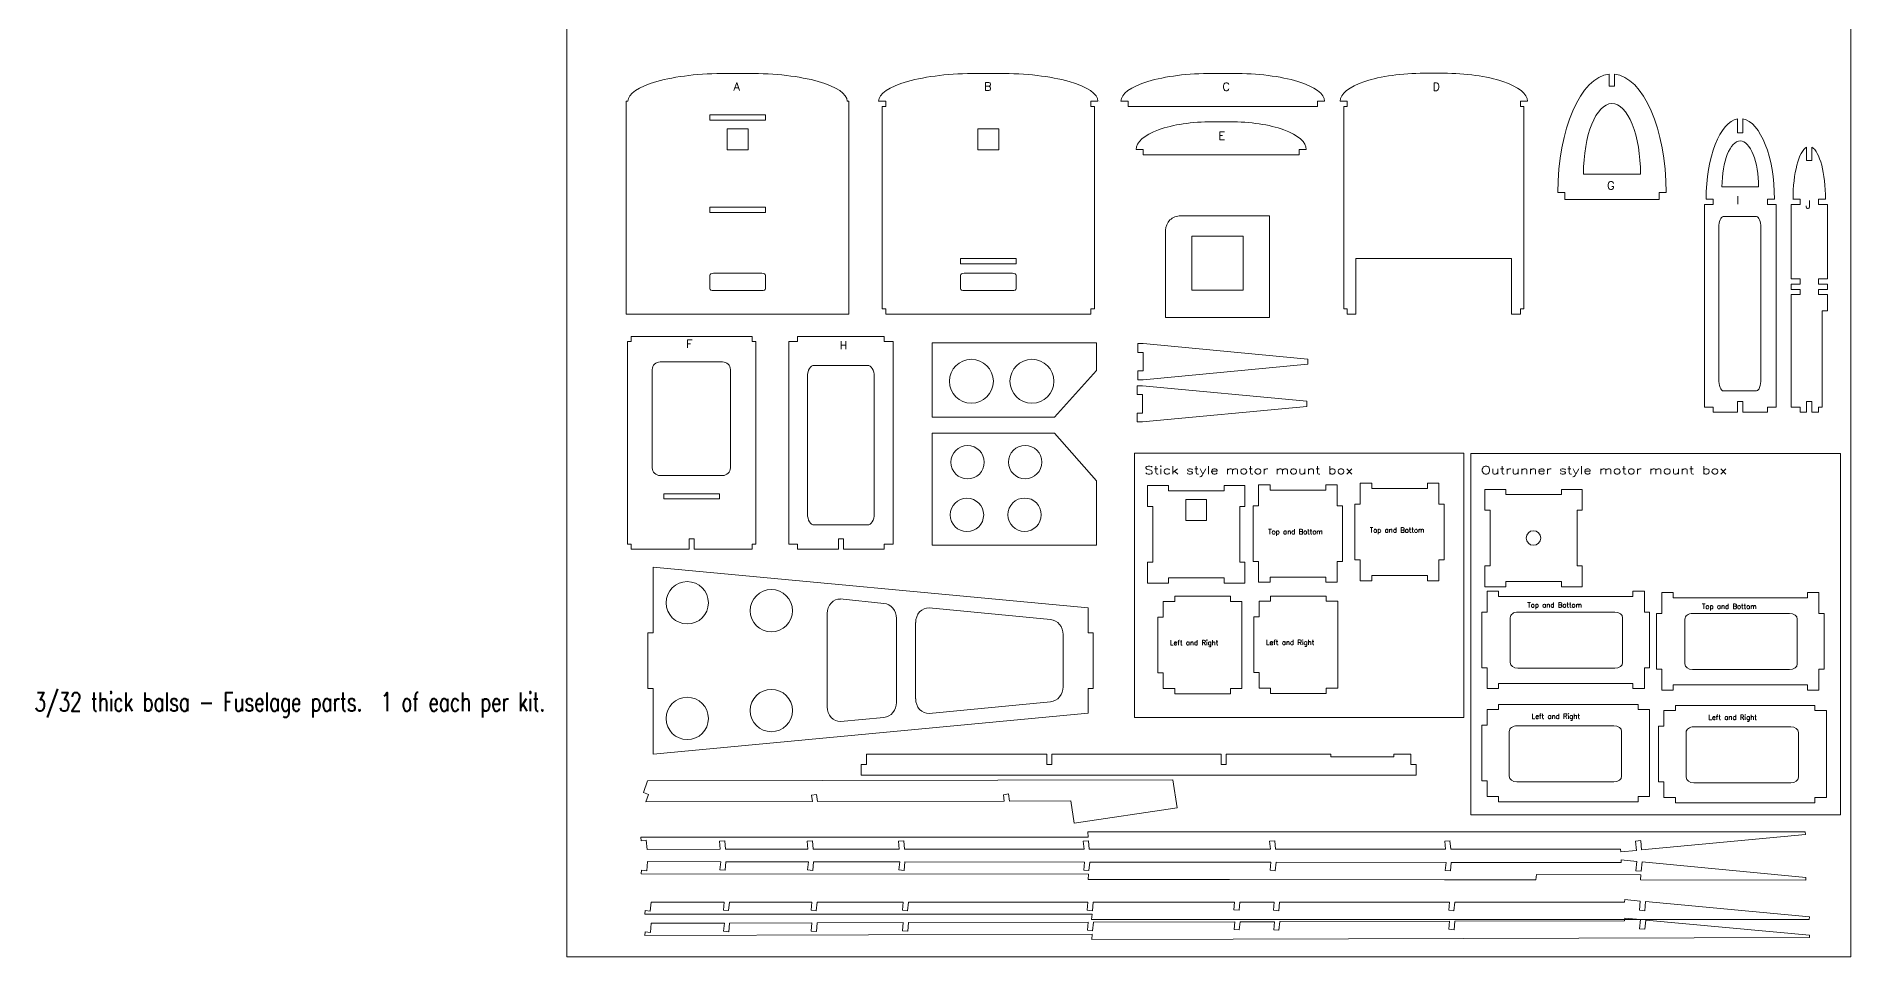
# Model space of a CAD drawing. Extents: x -25.3 to 31.6, y -27.3 to 39.1.
# Drawn here: x -25.27 to 7.31, y -6.69 to 9.83 of the extents above; entities that cross this region are included whole.
import ezdxf
from ezdxf.enums import TextEntityAlignment as Align

# ---------------------------------------------------------------- set-up
doc = ezdxf.new("R2010")
doc.units = 0
doc.header["$MEASUREMENT"] = 0
doc.layers.get('0').update_dxf_attribs({"lineweight": 0})
doc.styles.add('_TCW_TXTSTY_1', font='TXT_____.TTF')
doc.styles.add('_TCW_TXTSTY_2', font='TXT_____.TTF', dxfattribs={"width": 0.54})

msp = doc.modelspace()

# ---------------------------------------------------------------- linework, layer by layer
at = {"color": 7, "linetype": 'Continuous', "lineweight": 0}
for p, q in [((-12.894, 9.168, 0), (-12.461, 9.168, 0)), ((-8.392, 9.168), (-7.959, 9.168)), ((-4.164, 9.168), (-3.762, 9.168)), ((-0.358, 9.17), (0.012, 9.17)), ((2.976, 8.937), (2.976, 9.156)), ((3.07, 9.156), (3.07, 8.937)), ((3.07, 8.937), (2.976, 8.937)), ((-14.678, 4.845), (-14.678, 8.668)), ((-14.678, 8.668, 0), (-14.647, 8.668, 0)), ((-10.709, 8.668, 0), (-10.678, 8.668, 0)), ((-10.678, 8.668, 0), (-10.678, 8.668, 0)), ((-10.678, 4.845, 0), (-10.678, 8.668, 0)), ((-10.144, 8.668), (-10.018, 8.668)), ((-10.018, 8.574), (-10.082, 8.574)), ((-10.082, 8.574), (-10.082, 4.939)), ((-10.018, 8.668), (-10.018, 8.574)), ((-6.333, 8.574), (-6.333, 8.668)), ((-6.333, 8.668), (-6.206, 8.668)), ((-6.333, 8.574), (-6.269, 8.574)), ((-6.269, 4.939), (-6.269, 8.574)), ((-6.175, 8.668), (-6.175, 8.668)), ((-5.792, 8.668), (-5.665, 8.668)), ((-5.665, 8.668), (-5.665, 8.574)), ((-5.665, 8.574), (-2.261, 8.574)), ((-2.261, 8.574), (-2.261, 8.668)), ((-2.261, 8.668), (-2.134, 8.668)), ((-1.855, 8.668), (-1.728, 8.668)), ((-1.728, 8.574), (-1.792, 8.574)), ((-1.792, 8.574), (-1.792, 4.939)), ((-1.728, 8.668), (-1.728, 8.574)), ((1.382, 8.574), (1.382, 8.668)), ((1.382, 8.668), (1.509, 8.668)), ((1.446, 8.574), (1.382, 8.574)), ((1.446, 4.939), (1.446, 8.574)), ((-4.148, 8.3), (-3.835, 8.3)), ((5.282, 8.1), (5.282, 8.35)), ((5.376, 8.35), (5.376, 8.1)), ((5.376, 8.1), (5.282, 8.1)), ((6.523, 7.604), (6.523, 7.842)), ((6.617, 7.842), (6.617, 7.604)), ((-5.52, 7.8), (-5.393, 7.8)), ((-5.393, 7.8), (-5.393, 7.707)), ((-5.393, 7.707), (-2.59, 7.707)), ((-2.59, 7.707), (-2.59, 7.8)), ((-2.59, 7.8), (-2.463, 7.8)), ((6.617, 7.604), (6.523, 7.604)), ((2.515, 7.362), (3.54, 7.362)), ((2.183, 7.031), (2.056, 7.031)), ((2.183, 6.906), (2.183, 7.031)), ((2.183, 6.906), (3.873, 6.906)), ((3.873, 6.906), (3.873, 7.031)), ((3.873, 7.031), (3.999, 7.031)), ((4.719, 6.908), (4.846, 6.908)), ((4.846, 6.908), (4.846, 6.814)), ((5.002, 7.133), (5.66, 7.133)), ((5.818, 6.814), (5.818, 6.908)), ((5.818, 6.908), (5.944, 6.908)), ((6.278, 6.908), (6.404, 6.908)), ((6.404, 6.908), (6.404, 6.814)), ((6.737, 6.814), (6.737, 6.908)), ((6.737, 6.908), (6.863, 6.908)), ((-3.122, 6.612, 0), (-4.72, 6.612, 0)), ((-3.122, 6.612, 0), (-3.122, 4.788, 0)), ((4.688, 3.178), (4.688, 6.814)), ((4.846, 6.814), (4.688, 6.814)), ((5.025, 6.597), (5.625, 6.597)), ((5.818, 6.814), (5.975, 6.814)), ((5.975, 6.814), (5.975, 3.178)), ((6.247, 5.478), (6.247, 6.814)), ((6.404, 6.814), (6.247, 6.814)), ((6.737, 6.814), (6.895, 6.814)), ((6.895, 6.814), (6.895, 5.478)), ((-4.991, 6.353, 0), (-4.991, 4.788, 0)), ((4.947, 3.681), (4.947, 6.403)), ((5.701, 6.403), (5.701, 3.681)), ((-13.178, 5.3, 0), (-13.178, 5.548, 0)), ((-13.11, 5.58, 0), (-12.245, 5.58, 0)), ((-12.178, 5.548, 0), (-12.178, 5.3, 0)), ((-8.675, 5.3), (-8.675, 5.548)), ((-8.607, 5.58), (-7.743, 5.58)), ((-7.675, 5.548), (-7.675, 5.3)), ((-1.576, 5.844), (1.225, 5.844)), ((-1.576, 4.845), (-1.576, 5.844)), ((1.225, 5.844), (1.225, 4.845)), ((-12.245, 5.269, 0), (-13.11, 5.269, 0)), ((-7.743, 5.269), (-8.607, 5.269)), ((6.247, 5.478, 0), (6.404, 5.478, 0)), ((6.247, 5.384, 0), (6.404, 5.384, 0)), ((6.247, 5.384), (6.247, 5.29)), ((6.247, 5.29, 0), (6.404, 5.29, 0)), ((6.404, 5.478), (6.404, 5.384)), ((6.404, 5.29), (6.404, 5.197)), ((6.737, 5.384), (6.737, 5.478)), ((6.737, 5.478, 0), (6.895, 5.478, 0)), ((6.737, 5.384), (6.895, 5.384)), ((6.737, 5.197, 0), (6.737, 5.29, 0)), ((6.737, 5.29, 0), (6.895, 5.29, 0)), ((6.895, 5.384), (6.895, 5.29)), ((-10.082, 4.939), (-10.018, 4.939)), ((-10.018, 4.939), (-10.018, 4.845)), ((-6.333, 4.845), (-6.333, 4.939)), ((-6.333, 4.939), (-6.269, 4.939)), ((-1.792, 4.939), (-1.728, 4.939)), ((-1.728, 4.939), (-1.728, 4.845)), ((1.382, 4.845), (1.382, 4.939)), ((1.382, 4.939), (1.446, 4.939)), ((6.247, 3.178), (6.247, 5.197)), ((6.247, 5.197, 0), (6.404, 5.197, 0)), ((6.737, 5.197, 0), (6.895, 5.197, 0)), ((6.801, 4.908), (6.895, 4.908)), ((6.801, 3.178), (6.801, 4.908)), ((6.895, 5.197), (6.895, 4.908)), ((-10.678, 4.845, 0), (-14.678, 4.845, 0)), ((-6.333, 4.845), (-10.018, 4.845)), ((-4.991, 4.788, 0), (-3.122, 4.788, 0)), ((-1.576, 4.845), (-1.728, 4.845)), ((1.382, 4.845), (1.225, 4.845)), ((-14.591, 4.353), (-14.655, 4.353)), ((-14.655, 4.353), (-14.655, 0.717)), ((-14.591, 4.447), (-12.414, 4.447)), ((-14.591, 4.447), (-14.591, 4.353)), ((-12.414, 4.353), (-12.414, 4.447)), ((-12.35, 4.353), (-12.414, 4.353)), ((-12.35, 0.717), (-12.35, 4.353)), ((-11.757, 0.717), (-11.757, 4.353)), ((-11.6, 4.353), (-11.757, 4.353)), ((-11.6, 4.447), (-10.043, 4.447)), ((-11.6, 4.447), (-11.6, 4.353)), ((-10.186, 4.447), (-10.043, 4.447)), ((-10.043, 4.353), (-10.043, 4.447)), ((-10.043, 4.353), (-9.885, 4.353)), ((-9.885, 4.353), (-9.885, 0.717)), ((-9.185, 4.331, 0), (-9.185, 2.995, 0)), ((-9.185, 4.331, 0), (-6.229, 4.331, 0)), ((-6.229, 4.331, 0), (-6.229, 3.834, 0)), ((-5.488, 4.159, 0), (-5.488, 4.317, 0)), ((-5.488, 4.317, 0), (-5.394, 4.317, 0)), ((-2.438, 4.04), (-5.394, 4.317)), ((-14.069, 3.989), (-12.948, 3.989)), ((-11.301, 3.925), (-10.345, 3.925)), ((-5.394, 4.159, 0), (-5.488, 4.159, 0)), ((-5.394, 4.159), (-5.394, 3.826)), ((-5.394, 3.668), (-2.438, 3.946)), ((-2.438, 4.04), (-2.438, 3.946)), ((-14.212, 2.086), (-14.212, 3.85)), ((-12.806, 3.85), (-12.806, 2.085)), ((-11.423, 1.256), (-11.423, 3.731)), ((-10.224, 3.731), (-10.224, 1.256)), ((-5.488, 3.668, 0), (-5.488, 3.826, 0)), ((-5.488, 3.826, 0), (-5.394, 3.826, 0)), ((-5.394, 3.668, 0), (-5.488, 3.668, 0)), ((-5.501, 3.403, 0), (-5.501, 3.561, 0)), ((-5.501, 3.561, 0), (-5.407, 3.561, 0)), ((-5.407, 3.403, 0), (-5.501, 3.403, 0)), ((-2.451, 3.284), (-5.407, 3.561)), ((-5.407, 3.403), (-5.407, 3.07)), ((-2.451, 3.284), (-2.451, 3.19)), ((5.625, 3.467), (5.025, 3.467)), ((5.282, 3.085), (5.282, 3.275)), ((5.282, 3.275), (5.376, 3.275)), ((5.376, 3.275), (5.376, 3.085)), ((6.523, 3.085), (6.523, 3.275)), ((6.523, 3.275), (6.617, 3.275)), ((6.617, 3.275), (6.617, 3.085)), ((-6.988, 2.995, 0), (-9.185, 2.995, 0)), ((-5.501, 2.912, 0), (-5.501, 3.07, 0)), ((-5.501, 3.07, 0), (-5.407, 3.07, 0)), ((-5.407, 2.912), (-2.451, 3.19)), ((4.846, 3.178), (4.688, 3.178)), ((4.846, 3.085), (4.846, 3.178)), ((5.282, 3.085), (4.846, 3.085)), ((5.818, 3.085), (5.376, 3.085)), ((5.818, 3.085), (5.818, 3.178)), ((5.818, 3.178), (5.975, 3.178)), ((6.404, 3.178), (6.247, 3.178)), ((6.404, 3.085), (6.404, 3.178)), ((6.523, 3.085), (6.404, 3.085)), ((6.737, 3.085), (6.617, 3.085)), ((6.737, 3.085), (6.737, 3.178)), ((6.737, 3.178), (6.801, 3.178)), ((-9.185, 2.711, 0), (-9.185, 0.696, 0)), ((-9.185, 2.711, 0), (-6.988, 2.711, 0)), ((-6.988, 2.711, 0), (-6.229, 1.852, 0)), ((-5.407, 2.912, 0), (-5.501, 2.912, 0)), ((-12.948, 1.947), (-14.07, 1.947)), ((-6.229, 0.696, 0), (-6.229, 1.852, 0)), ((-5.315, 1.766, 0), (-4.94, 1.766, 0)), ((-5.315, 1.391, 0), (-5.315, 1.766, 0)), ((-4.94, 1.672, 0), (-4.94, 1.766, 0)), ((-3.94, 1.672, 0), (-4.94, 1.672, 0)), ((-3.94, 1.766, 0), (-3.565, 1.766, 0)), ((-3.94, 1.766, 0), (-3.94, 1.672, 0)), ((-3.565, 1.766, 0), (-3.565, 1.391, 0)), ((-3.323, 1.78), (-3.114, 1.78)), ((-3.323, 1.78), (-3.323, 1.405)), ((-3.114, 1.687, 0), (-3.114, 1.78, 0)), ((-2.114, 1.687, 0), (-3.114, 1.687, 0)), ((-2.114, 1.78), (-1.908, 1.78)), ((-2.114, 1.78, 0), (-2.114, 1.687, 0)), ((-1.908, 1.78), (-1.908, 1.405)), ((-1.497, 1.809, 0), (-1.289, 1.809, 0)), ((-1.497, 1.809, 0), (-1.497, 1.434, 0)), ((-1.289, 1.716), (-1.289, 1.809)), ((-0.289, 1.716), (-1.289, 1.716)), ((-0.289, 1.809, 0), (-0.083, 1.809, 0)), ((-0.289, 1.809), (-0.289, 1.716)), ((-0.083, 1.809, 0), (-0.083, 1.434, 0)), ((0.744, 1.699, 0), (1.119, 1.699, 0)), ((0.744, 1.324, 0), (0.744, 1.699, 0)), ((1.119, 1.605, 0), (1.119, 1.699, 0)), ((2.119, 1.699, 0), (2.494, 1.699, 0)), ((2.119, 1.699, 0), (2.119, 1.605, 0)), ((2.494, 1.699, 0), (2.494, 1.324, 0)), ((-5.315, 1.391, 0), (-5.222, 1.391, 0)), ((-5.222, 1.391, 0), (-5.222, 0.391, 0)), ((-3.659, 0.391, 0), (-3.659, 1.391, 0)), ((-3.659, 1.391, 0), (-3.565, 1.391, 0)), ((-3.416, 0.405), (-3.416, 1.405)), ((-3.416, 1.405), (-3.323, 1.405)), ((-1.908, 1.405), (-1.814, 1.405)), ((-1.814, 1.405), (-1.814, 0.405)), ((-1.591, 0.434, 0), (-1.591, 1.434, 0)), ((-1.591, 1.434, 0), (-1.497, 1.434, 0)), ((-0.083, 1.434, 0), (0.011, 1.434, 0)), ((0.011, 1.434, 0), (0.011, 0.434, 0)), ((0.744, 1.324, 0), (0.838, 1.324, 0)), ((0.838, 1.324, 0), (0.838, 0.324, 0)), ((2.119, 1.605, 0), (1.119, 1.605, 0)), ((2.401, 0.324, 0), (2.401, 1.324, 0)), ((2.401, 1.324, 0), (2.494, 1.324, 0)), ((-10.345, 1.062), (-11.301, 1.062)), ((-14.655, 0.717), (-14.591, 0.717)), ((-14.591, 0.717), (-14.591, 0.624)), ((-13.549, 0.624), (-13.549, 0.814)), ((-13.549, 0.814), (-13.455, 0.814)), ((-13.455, 0.814), (-13.455, 0.624)), ((-12.414, 0.624), (-12.414, 0.717)), ((-12.414, 0.717), (-12.35, 0.717)), ((-11.6, 0.717), (-11.757, 0.717)), ((-11.6, 0.624), (-11.6, 0.717)), ((-10.868, 0.624), (-10.868, 0.814)), ((-10.868, 0.814), (-10.774, 0.814)), ((-10.774, 0.814), (-10.774, 0.624)), ((-10.043, 0.624), (-10.043, 0.717)), ((-10.043, 0.717), (-9.885, 0.717)), ((-9.185, 0.696, 0), (-6.229, 0.696, 0)), ((-13.549, 0.624), (-14.591, 0.624)), ((-12.414, 0.624), (-13.455, 0.624)), ((-10.868, 0.624), (-11.6, 0.624)), ((-10.043, 0.624), (-10.774, 0.624)), ((-5.315, 0.016, 0), (-5.315, 0.391, 0)), ((-5.222, 0.391, 0), (-5.315, 0.391, 0)), ((-3.565, 0.391, 0), (-3.659, 0.391, 0)), ((-3.565, 0.391, 0), (-3.565, 0.016, 0)), ((-3.416, 0.405), (-3.323, 0.405)), ((-3.323, 0.03), (-3.323, 0.405)), ((-1.908, 0.405), (-1.814, 0.405)), ((-1.908, 0.405), (-1.908, 0.03)), ((-1.591, 0.434, 0), (-1.497, 0.434, 0)), ((-1.497, 0.059, 0), (-1.497, 0.434, 0)), ((-0.083, 0.434, 0), (0.011, 0.434, 0)), ((-0.083, 0.434, 0), (-0.083, 0.059, 0)), ((-14.195, 0.303), (-14.195, -0.876)), ((-6.383, -0.43), (-14.195, 0.303)), ((-4.94, 0.016, 0), (-5.315, 0.016, 0)), ((-4.94, 0.11, 0), (-3.94, 0.11, 0)), ((-4.94, 0.016, 0), (-4.94, 0.11, 0)), ((-3.94, 0.11, 0), (-3.94, 0.016, 0)), ((-3.565, 0.016, 0), (-3.94, 0.016, 0)), ((-3.114, 0.03), (-3.323, 0.03)), ((-3.114, 0.124, 0), (-2.114, 0.124, 0)), ((-3.114, 0.03, 0), (-3.114, 0.124, 0)), ((-2.114, 0.124, 0), (-2.114, 0.03, 0)), ((-1.908, 0.03), (-2.114, 0.03)), ((-1.289, 0.059, 0), (-1.497, 0.059, 0)), ((-1.289, 0.153), (-0.289, 0.153)), ((-1.289, 0.059), (-1.289, 0.153)), ((-0.289, 0.153), (-0.289, 0.059)), ((-0.083, 0.059, 0), (-0.289, 0.059, 0)), ((0.744, -0.051, 0), (0.744, 0.324, 0)), ((0.838, 0.324, 0), (0.744, 0.324, 0)), ((1.119, 0.043, 0), (2.119, 0.043, 0)), ((1.119, -0.051, 0), (1.119, 0.043, 0)), ((2.119, 0.043, 0), (2.119, -0.051, 0)), ((2.494, 0.324, 0), (2.401, 0.324, 0)), ((2.494, 0.324, 0), (2.494, -0.051, 0)), ((-10.05, -0.348), (-10.835, -0.268)), ((-5.035, -0.314, 0), (-5.035, -0.596, 0)), ((-4.827, -0.314, 0), (-5.035, -0.314, 0)), ((-4.827, -0.221, 0), (-3.827, -0.221, 0)), ((-4.827, -0.314, 0), (-4.827, -0.221, 0)), ((-3.827, -0.221, 0), (-3.827, -0.314, 0)), ((-3.621, -0.314, 0), (-3.827, -0.314, 0)), ((-3.621, -0.314, 0), (-3.621, -1.877, 0)), ((-3.312, -0.31, 0), (-3.312, -0.592, 0)), ((-3.104, -0.31, 0), (-3.312, -0.31, 0)), ((-3.104, -0.217, 0), (-2.104, -0.217, 0)), ((-3.104, -0.31, 0), (-3.104, -0.217, 0)), ((-2.104, -0.217, 0), (-2.104, -0.31, 0)), ((-1.898, -0.31, 0), (-2.104, -0.31, 0)), ((-1.898, -0.31, 0), (-1.898, -1.873, 0)), ((1.119, -0.051, 0), (0.744, -0.051, 0)), ((0.783, -0.129, 0), (0.991, -0.129, 0)), ((0.783, -0.129, 0), (0.783, -0.504, 0)), ((0.991, -0.223), (0.991, -0.129)), ((3.402, -0.223), (0.991, -0.223)), ((2.494, -0.051, 0), (2.119, -0.051, 0)), ((3.402, -0.129, 0), (3.609, -0.129, 0)), ((3.402, -0.129), (3.402, -0.223)), ((3.609, -0.129, 0), (3.609, -0.504, 0)), ((3.92, -0.155, 0), (4.128, -0.155, 0)), ((3.92, -0.155, 0), (3.92, -0.53, 0)), ((4.128, -0.249, 0), (4.128, -0.155, 0)), ((6.539, -0.249, 0), (4.128, -0.249, 0)), ((6.539, -0.155, 0), (6.745, -0.155, 0)), ((6.539, -0.155, 0), (6.539, -0.249, 0)), ((6.745, -0.155, 0), (6.745, -0.53, 0)), ((-11.07, -0.531), (-11.07, -2.206)), ((-9.823, -0.618), (-9.823, -2.125)), ((-9.238, -0.428), (-7.056, -0.638)), ((-6.383, -0.876), (-6.383, -0.43)), ((-5.129, -1.596, 0), (-5.129, -0.596, 0)), ((-5.129, -0.596, 0), (-5.035, -0.596, 0)), ((-3.406, -1.592, 0), (-3.406, -0.592, 0)), ((-3.406, -0.592, 0), (-3.312, -0.592, 0)), ((0.689, -1.504, 0), (0.689, -0.504, 0)), ((0.689, -0.504, 0), (0.783, -0.504, 0)), ((1.2, -1.409, 0), (1.2, -0.605, 0)), ((1.337, -0.503, 0), (3.081, -0.503, 0)), ((3.218, -0.605, 0), (3.218, -1.409, 0)), ((3.609, -0.504, 0), (3.702, -0.504, 0)), ((3.702, -0.504, 0), (3.702, -1.504, 0)), ((3.826, -1.53, 0), (3.826, -0.53, 0)), ((3.826, -0.53, 0), (3.92, -0.53, 0)), ((4.337, -1.435, 0), (4.337, -0.631, 0)), ((4.474, -0.529, 0), (6.218, -0.529, 0)), ((6.355, -0.631, 0), (6.355, -1.435, 0)), ((6.745, -0.53, 0), (6.839, -0.53, 0)), ((6.839, -0.53, 0), (6.839, -1.53, 0)), ((-14.289, -1.876), (-14.289, -0.876)), ((-14.289, -0.876), (-14.195, -0.876)), ((-9.48, -0.691), (-9.48, -2.061)), ((-6.829, -0.908), (-6.829, -1.844)), ((-6.383, -0.876), (-6.289, -0.876)), ((-6.289, -0.876), (-6.289, -1.876)), ((-5.129, -1.596, 0), (-5.035, -1.596, 0)), ((-5.035, -1.877, 0), (-5.035, -1.596, 0)), ((-3.406, -1.592, 0), (-3.312, -1.592, 0)), ((-3.312, -1.873, 0), (-3.312, -1.592, 0)), ((0.689, -1.504, 0), (0.783, -1.504, 0)), ((0.783, -1.879, 0), (0.783, -1.504, 0)), ((3.081, -1.511, 0), (1.337, -1.511, 0)), ((3.609, -1.504, 0), (3.702, -1.504, 0)), ((3.609, -1.504, 0), (3.609, -1.879, 0)), ((3.826, -1.53, 0), (3.92, -1.53, 0)), ((3.92, -1.905, 0), (3.92, -1.53, 0)), ((6.218, -1.537, 0), (4.474, -1.537, 0)), ((6.745, -1.53, 0), (6.839, -1.53, 0)), ((6.745, -1.53, 0), (6.745, -1.905, 0)), ((-14.195, -1.876), (-14.289, -1.876)), ((-14.195, -1.876), (-14.195, -3.055)), ((-6.383, -2.322), (-6.383, -1.876)), ((-6.383, -1.876), (-6.289, -1.876)), ((-5.035, -1.877, 0), (-4.827, -1.877, 0)), ((-4.827, -1.971, 0), (-4.827, -1.877, 0)), ((-3.827, -1.877, 0), (-3.621, -1.877, 0)), ((-3.827, -1.877, 0), (-3.827, -1.971, 0)), ((-3.312, -1.873, 0), (-3.104, -1.873, 0)), ((-3.104, -1.967, 0), (-3.104, -1.873, 0)), ((-2.104, -1.873, 0), (-1.898, -1.873, 0)), ((-2.104, -1.873, 0), (-2.104, -1.967, 0)), ((0.991, -1.879, 0), (0.783, -1.879, 0)), ((0.991, -1.786), (3.402, -1.786)), ((0.991, -1.879), (0.991, -1.786)), ((3.402, -1.786), (3.402, -1.879)), ((3.609, -1.879, 0), (3.402, -1.879, 0)), ((4.128, -1.905, 0), (3.92, -1.905, 0)), ((4.128, -1.811, 0), (6.539, -1.811, 0)), ((4.128, -1.905, 0), (4.128, -1.811, 0)), ((6.539, -1.811, 0), (6.539, -1.905, 0)), ((6.745, -1.905, 0), (6.539, -1.905, 0)), ((-9.238, -2.324), (-7.056, -2.115)), ((-3.827, -1.971, 0), (-4.827, -1.971, 0)), ((-2.104, -1.967, 0), (-3.104, -1.967, 0)), ((0.783, -2.256, 0), (0.783, -2.537, 0)), ((0.991, -2.256, 0), (0.783, -2.256, 0)), ((0.991, -2.162, 0), (3.496, -2.162, 0)), ((0.991, -2.256, 0), (0.991, -2.162, 0)), ((3.496, -2.162, 0), (3.496, -2.256, 0)), ((3.702, -2.256, 0), (3.496, -2.256, 0)), ((3.702, -2.256, 0), (3.702, -3.818, 0)), ((3.959, -2.273, 0), (3.959, -2.555, 0)), ((4.167, -2.273, 0), (3.959, -2.273, 0)), ((4.167, -2.18, 0), (6.672, -2.18, 0)), ((4.167, -2.273, 0), (4.167, -2.18, 0)), ((6.672, -2.18, 0), (6.672, -2.273, 0)), ((6.879, -2.273, 0), (6.672, -2.273, 0)), ((6.879, -2.273, 0), (6.879, -3.836, 0)), ((-14.195, -3.055), (-6.383, -2.322)), ((-10.05, -2.396), (-10.829, -2.468)), ((0.689, -3.537, 0), (0.689, -2.537, 0)), ((0.689, -2.537, 0), (0.783, -2.537, 0)), ((1.32, -2.546, 0), (3.063, -2.546, 0)), ((3.865, -3.555, 0), (3.865, -2.555, 0)), ((3.865, -2.555, 0), (3.959, -2.555, 0)), ((4.496, -2.563, 0), (6.24, -2.563, 0)), ((1.183, -3.452, 0), (1.183, -2.648, 0)), ((3.2, -2.648, 0), (3.2, -3.452, 0)), ((4.359, -3.469, 0), (4.359, -2.665, 0)), ((6.376, -2.665, 0), (6.376, -3.47, 0)), ((-10.458, -3.431), (-10.458, -3.24)), ((-10.364, -3.24), (-10.458, -3.24)), ((-10.364, -3.056), (-7.126, -3.056)), ((-10.364, -3.24), (-10.364, -3.056)), ((-7.126, -3.24), (-7.126, -3.056)), ((-7.032, -3.24), (-7.126, -3.24)), ((-7.032, -3.056), (-3.994, -3.056)), ((-7.032, -3.056), (-7.032, -3.24)), ((-3.994, -3.24), (-3.994, -3.056)), ((-3.9, -3.24), (-3.994, -3.24)), ((-3.9, -3.056), (-2.025, -3.056)), ((-3.9, -3.056), (-3.9, -3.24)), ((-2.025, -3.056), (-2.025, -3.105)), ((-0.891, -3.105), (-2.025, -3.105)), ((-0.891, -3.056), (-0.583, -3.056)), ((-0.891, -3.056), (-0.891, -3.105)), ((-0.583, -3.056), (-0.583, -3.24)), ((-0.489, -3.24), (-0.583, -3.24)), ((-0.489, -3.24), (-0.489, -3.431)), ((-14.368, -3.746, 0), (-14.296, -3.536, 0)), ((-4.86, -3.515, 0), (-14.296, -3.537, 0)), ((-0.489, -3.431), (-10.458, -3.431)), ((-4.86, -3.515, 0), (-4.784, -4.02, 0)), ((0.689, -3.537, 0), (0.783, -3.537, 0)), ((0.783, -3.818, 0), (0.783, -3.537, 0)), ((3.063, -3.554, 0), (1.32, -3.554, 0)), ((3.865, -3.555, 0), (3.959, -3.555, 0)), ((3.959, -3.836, 0), (3.959, -3.555, 0)), ((6.239, -3.571, 0), (4.496, -3.571, 0)), ((-14.368, -3.746, 0), (-14.279, -3.777, 0)), ((-14.279, -3.777, 0), (-14.368, -3.746, 0)), ((-14.325, -3.911, 0), (-14.279, -3.777, 0)), ((-14.325, -3.911, 0), (-11.335, -3.904, 0)), ((-11.259, -3.779, 0), (-11.351, -3.793, 0)), ((-11.335, -3.904, 0), (-11.351, -3.793, 0)), ((-11.24, -3.904, 0), (-11.259, -3.779, 0)), ((-11.24, -3.904, 0), (-7.887, -3.897, 0)), ((-7.904, -3.783, 0), (-7.811, -3.769, 0)), ((-7.887, -3.897, 0), (-7.904, -3.783, 0)), ((-7.811, -3.769, 0), (-7.792, -3.897, 0)), ((-7.792, -3.897, 0), (-6.692, -3.894, 0)), ((-6.631, -4.296, 0), (-6.692, -3.894, 0)), ((0.783, -3.818, 0), (0.991, -3.818, 0)), ((0.991, -3.912, 0), (0.991, -3.818, 0)), ((3.496, -3.818, 0), (3.702, -3.818, 0)), ((3.496, -3.818, 0), (3.496, -3.912, 0)), ((3.959, -3.836, 0), (4.167, -3.836, 0)), ((4.167, -3.93, 0), (4.167, -3.836, 0)), ((6.672, -3.836, 0), (6.879, -3.836, 0)), ((6.672, -3.836, 0), (6.672, -3.93, 0)), ((-4.784, -4.02, 0), (-6.631, -4.296, 0)), ((3.496, -3.912, 0), (0.991, -3.912, 0)), ((6.672, -3.93, 0), (4.167, -3.93, 0)), ((-6.381, -4.546, 0), (-14.416, -4.547, 0)), ((-14.41, -4.611, 0), (-14.416, -4.547, 0)), ((-3.851, -4.452, 0), (-6.39, -4.453, 0)), ((-6.39, -4.453, 0), (-6.381, -4.546, 0)), ((0.009, -4.452, 0), (-3.851, -4.452, 0)), ((3.529, -4.451, 0), (0.009, -4.452, 0)), ((6.498, -4.451, 0), (3.529, -4.451, 0)), ((3.559, -4.774, 0), (6.503, -4.498, 0)), ((6.498, -4.451, 0), (6.503, -4.498, 0)), ((-14.41, -4.611, 0), (-14.317, -4.602, 0)), ((-14.302, -4.765, 0), (-14.317, -4.602, 0)), ((-12.989, -4.764, 0), (-14.302, -4.765, 0)), ((-13.002, -4.619, 0), (-12.909, -4.611, 0)), ((-12.989, -4.764, 0), (-13.002, -4.619, 0)), ((-12.894, -4.764, 0), (-12.909, -4.611, 0)), ((-11.415, -4.764, 0), (-12.894, -4.764, 0)), ((-11.428, -4.619, 0), (-11.335, -4.61, 0)), ((-11.415, -4.764, 0), (-11.428, -4.619, 0)), ((-11.321, -4.764, 0), (-11.335, -4.61, 0)), ((-9.774, -4.764, 0), (-11.321, -4.764, 0)), ((-9.788, -4.619, 0), (-9.694, -4.61, 0)), ((-9.774, -4.764, 0), (-9.788, -4.619, 0)), ((-9.68, -4.764, 0), (-9.694, -4.61, 0)), ((-6.455, -4.764, 0), (-9.68, -4.764, 0)), ((-6.469, -4.619, 0), (-6.375, -4.61, 0)), ((-6.455, -4.764, 0), (-6.469, -4.619, 0)), ((-6.361, -4.764, 0), (-6.375, -4.61, 0)), ((-3.108, -4.763, 0), (-6.361, -4.764, 0)), ((-3.122, -4.618, 0), (-3.028, -4.609, 0)), ((-3.122, -4.618, 0), (-3.108, -4.763, 0)), ((-3.028, -4.609, 0), (-3.014, -4.763, 0)), ((0.038, -4.763, 0), (-3.014, -4.763, 0)), ((0.024, -4.618, 0), (0.118, -4.609, 0)), ((0.024, -4.618, 0), (0.038, -4.763, 0)), ((0.117, -4.609, 0), (0.132, -4.763, 0)), ((3.181, -4.762, 0), (0.132, -4.763, 0)), ((3.181, -4.762, 0), (3.185, -4.809, 0)), ((3.185, -4.809, 0), (3.466, -4.783, 0)), ((3.451, -4.617, 0), (3.544, -4.608, 0)), ((3.544, -4.608, 0), (3.451, -4.617, 0)), ((3.451, -4.617, 0), (3.466, -4.783, 0)), ((3.559, -4.774, 0), (3.544, -4.613, 0)), ((-14.402, -5.139), (-14.408, -5.202)), ((-14.408, -5.202), (-6.373, -5.21)), ((-14.402, -5.139, 0), (-14.309, -5.148, 0)), ((-14.294, -4.985), (-14.309, -5.148)), ((-14.294, -4.985), (-12.98, -4.986)), ((-12.98, -4.986), (-12.994, -5.132)), ((-12.994, -5.132, 0), (-12.901, -5.14, 0)), ((-12.901, -5.14), (-12.886, -4.986)), ((-12.886, -4.986), (-11.407, -4.988)), ((-11.407, -4.988), (-11.42, -5.133)), ((-11.42, -5.133, 0), (-11.327, -5.142, 0)), ((-11.312, -4.988), (-11.327, -5.142)), ((-11.312, -4.988), (-9.766, -4.989)), ((-9.766, -4.989), (-9.78, -5.135)), ((-9.78, -5.135, 0), (-9.686, -5.143, 0)), ((-9.686, -5.143), (-9.672, -4.99)), ((-9.672, -4.99), (-6.447, -4.993)), ((-6.447, -4.993), (-6.461, -5.138)), ((-6.461, -5.138, 0), (-6.367, -5.147, 0)), ((-6.373, -5.21), (-6.382, -5.304)), ((-6.367, -5.147), (-6.353, -4.993)), ((-6.353, -4.993), (-3.1, -4.996)), ((-3.114, -5.141), (-3.1, -4.996)), ((-3.114, -5.141, 0), (-3.02, -5.15, 0)), ((-3.02, -5.15), (-3.006, -4.996)), ((-3.006, -4.996), (0.046, -4.999)), ((0.032, -5.144, 0), (0.046, -4.999, 0)), ((0.032, -5.144, 0), (0.126, -5.153, 0)), ((0.14, -4.999, 0), (0.126, -5.153, 0)), ((0.14, -4.999), (3.189, -5.002)), ((3.193, -4.955), (3.189, -5.002)), ((3.193, -4.955), (3.474, -4.982)), ((3.474, -4.982), (3.458, -5.148)), ((3.458, -5.148, 0), (3.552, -5.156, 0)), ((3.568, -4.991), (3.552, -5.156)), ((3.568, -4.991), (6.511, -5.27)), ((-6.382, -5.304), (-3.843, -5.306)), ((-3.843, -5.306), (0.016, -5.31)), ((0.016, -5.31), (1.66, -5.312)), ((1.669, -5.218), (1.66, -5.312)), ((1.669, -5.218), (3.546, -5.22)), ((3.537, -5.315), (3.546, -5.22)), ((3.537, -5.315), (6.506, -5.316)), ((6.511, -5.27), (6.506, -5.316)), ((-14.34, -5.865, 0), (-14.346, -5.929, 0)), ((-14.34, -5.865, 0), (-14.247, -5.874, 0)), ((-14.231, -5.711, 0), (-14.247, -5.874, 0)), ((-14.231, -5.711, 0), (-12.918, -5.711, 0)), ((-12.918, -5.711, 0), (-12.932, -5.857, 0)), ((-12.932, -5.857, 0), (-12.839, -5.865, 0)), ((-12.839, -5.865, 0), (-12.824, -5.711, 0)), ((-12.824, -5.711, 0), (-11.345, -5.712, 0)), ((-11.345, -5.712, 0), (-11.358, -5.857, 0)), ((-11.358, -5.857, 0), (-11.265, -5.866, 0)), ((-11.25, -5.712, 0), (-11.265, -5.866, 0)), ((-11.25, -5.712, 0), (-9.704, -5.712, 0)), ((-9.704, -5.712, 0), (-9.718, -5.857, 0)), ((-9.718, -5.857, 0), (-9.624, -5.866, 0)), ((-9.624, -5.866, 0), (-9.61, -5.712, 0)), ((-9.61, -5.712, 0), (-6.385, -5.712, 0)), ((-6.385, -5.712, 0), (-6.398, -5.857, 0)), ((-6.398, -5.857, 0), (-6.305, -5.866, 0)), ((-6.305, -5.866, 0), (-6.291, -5.712, 0)), ((-6.291, -5.712, 0), (-3.752, -5.713, 0)), ((-3.764, -5.849, 0), (-3.752, -5.713, 0)), ((-3.764, -5.849, 0), (-3.671, -5.858, 0)), ((-3.671, -5.858, 0), (-3.657, -5.713, 0)), ((-3.657, -5.713, 0), (-3.038, -5.713, 0)), ((-3.052, -5.858, 0), (-3.038, -5.713, 0)), ((-3.052, -5.858, 0), (-2.958, -5.867, 0)), ((-2.958, -5.867, 0), (-2.944, -5.713, 0)), ((-2.944, -5.713, 0), (0.108, -5.713, 0)), ((0.094, -5.858, 0), (0.108, -5.713, 0)), ((0.094, -5.858, 0), (0.188, -5.867, 0)), ((0.202, -5.713, 0), (0.188, -5.867, 0)), ((0.202, -5.713, 0), (3.251, -5.714, 0)), ((3.255, -5.667, 0), (3.251, -5.714, 0)), ((3.255, -5.667, 0), (3.536, -5.693, 0)), ((3.536, -5.693, 0), (3.521, -5.859, 0)), ((3.521, -5.859, 0), (3.614, -5.868, 0)), ((3.63, -5.702, 0), (3.614, -5.868, 0)), ((3.63, -5.702, 0), (6.573, -5.979, 0)), ((-14.346, -5.929, 0), (-6.311, -5.93, 0)), ((-14.229, -6.093, 0), (-14.243, -6.256, 0)), ((-14.229, -6.093, 0), (-12.915, -6.09, 0)), ((-12.915, -6.09, 0), (-12.929, -6.235, 0)), ((-12.835, -6.243, 0), (-12.821, -6.089, 0)), ((-12.821, -6.089, 0), (-11.342, -6.086, 0)), ((-11.342, -6.086, 0), (-11.355, -6.231, 0)), ((-11.248, -6.085, 0), (-11.262, -6.239, 0)), ((-11.248, -6.085, 0), (-9.701, -6.081, 0)), ((-9.701, -6.081, 0), (-9.714, -6.226, 0)), ((-9.621, -6.235, 0), (-9.607, -6.081, 0)), ((-9.607, -6.081, 0), (-6.382, -6.072, 0)), ((-6.382, -6.072, 0), (-6.395, -6.218, 0)), ((-6.311, -5.93, 0), (-6.32, -6.023, 0)), ((-6.32, -6.023, 0), (-3.781, -6.024, 0)), ((-6.302, -6.226, 0), (-6.288, -6.072, 0)), ((-6.288, -6.072, 0), (-3.749, -6.065, 0)), ((-3.781, -6.024, 0), (6.568, -6.025, 0)), ((-3.761, -6.202, 0), (-3.749, -6.065, 0)), ((-3.668, -6.211, 0), (-3.654, -6.065, 0)), ((-3.654, -6.065, 0), (-3.035, -6.064, 0)), ((-3.049, -6.209, 0), (-3.035, -6.064, 0)), ((-2.955, -6.217, 0), (-2.941, -6.063, 0)), ((-2.941, -6.063, 0), (0.111, -6.055, 0)), ((0.098, -6.2, 0), (0.111, -6.055, 0)), ((0.205, -6.055, 0), (0.191, -6.209, 0)), ((0.205, -6.055, 0), (3.254, -6.047, 0)), ((3.258, -6, 0), (3.254, -6.047, 0)), ((3.258, -6, 0), (3.539, -6.026, 0)), ((3.539, -6.026, 0), (3.524, -6.191, 0)), ((3.524, -6.191, 0), (3.617, -6.2, 0)), ((3.632, -6.034, 0), (3.617, -6.2, 0)), ((3.632, -6.034, 0), (6.576, -6.303, 0)), ((6.573, -5.979, 0), (6.568, -6.025, 0)), ((-14.337, -6.247, 0), (-14.343, -6.311, 0)), ((-14.343, -6.311, 0), (-6.308, -6.29, 0)), ((-14.337, -6.247, 0), (-14.243, -6.256, 0)), ((-12.929, -6.235, 0), (-12.835, -6.243, 0)), ((-11.355, -6.231, 0), (-11.262, -6.239, 0)), ((-9.714, -6.226, 0), (-9.621, -6.235, 0)), ((-6.395, -6.218, 0), (-6.302, -6.226, 0)), ((-6.308, -6.29, 0), (-6.316, -6.383, 0)), ((-6.316, -6.383, 0), (-3.777, -6.377, 0)), ((-3.777, -6.377, 0), (6.572, -6.349, 0)), ((-3.761, -6.202, 0), (-3.668, -6.211, 0)), ((-3.048, -6.209, 0), (-2.955, -6.217, 0)), ((0.098, -6.2, 0), (0.191, -6.209, 0)), ((6.576, -6.303, 0), (6.572, -6.349, 0))]:
    msp.add_line(p, q, dxfattribs=at)
at = {"color": 7, "linetype": 'Continuous'}
msp.add_line((-6.988, 2.995, 0), (-6.229, 3.834, 0), dxfattribs=at)
at = {"color": 5, "linetype": 'Continuous', "lineweight": 0}
for points in [[(7.315, -6.692), (-15.747, -6.692), (-15.747, 16.696), (7.315, 16.696), (7.315, -6.692)], [(-5.549, 2.347), (0.369, 2.347), (0.369, -2.397), (-5.549, -2.397), (-5.549, 2.347)], [(0.492, 2.343), (7.13, 2.343), (7.13, -4.143), (0.492, -4.143), (0.492, 2.343)]]:
    msp.add_lwpolyline(points, dxfattribs=at)
at = {"color": 7, "linetype": 'Continuous', "lineweight": 0}
for points in [[(1.446, 8.574), (1.446, 8.574), (1.446, 8.574), (1.446, 8.574), (1.446, 8.574)], [(-13.178, 8.423), (-12.178, 8.423), (-12.178, 8.329), (-13.178, 8.329), (-13.178, 8.423)], [(-8.363, 8.172), (-7.988, 8.172), (-7.988, 7.797), (-8.363, 7.797), (-8.363, 8.172)], [(-13.178, 6.767), (-12.178, 6.767), (-12.178, 6.673), (-13.178, 6.673), (-13.178, 6.767)], [(-8.675, 5.844), (-7.675, 5.844), (-7.675, 5.75), (-8.675, 5.75), (-8.675, 5.844)], [(-14.002, 1.529), (-14.002, 1.622), (-13.002, 1.622), (-13.002, 1.529), (-14.002, 1.529)]]:
    msp.add_lwpolyline(points, dxfattribs=at)
at = {"color": 7, "linetype": 'Continuous', "lineweight": 0, "elevation": 0}
for points in [[(-12.865, 8.172), (-12.49, 8.172), (-12.49, 7.797), (-12.865, 7.797), (-12.865, 8.172)], [(-4.52, 6.243), (-3.6, 6.243), (-3.6, 5.279), (-4.52, 5.279), (-4.52, 6.243)], [(-4.628, 1.515), (-4.253, 1.515), (-4.253, 1.14), (-4.628, 1.14), (-4.628, 1.515)]]:
    msp.add_lwpolyline(points, dxfattribs=at)
at = {"color": 7, "linetype": 'Continuous', "lineweight": 0}
for centre, radius in [((-8.479, 3.64, 0), 0.395), ((-7.391, 3.64, 0), 0.395), ((-8.547, 2.186, 0), 0.3), ((-7.513, 2.189, 0), 0.3), ((-8.558, 1.241, 0), 0.3), ((-7.524, 1.244, 0), 0.3), ((1.617, 0.826, 0), 0.13), ((-13.582, -0.338), 0.38), ((-12.072, -0.48), 0.38), ((-12.072, -2.272), 0.38), ((-13.582, -2.415), 0.38)]:
    msp.add_circle(centre, radius, dxfattribs=at)
for centre, major_axis, ratio, start_param, end_param in [((-12.894, 8.668, 0), (1.753, 0), 0.285272, 1.562063, 3.141593), ((-12.462, 8.668, 0), (1.753, 0), 0.285272, 0, 1.57953), ((-8.392, 8.668), (1.753, 0), 0.285272, 1.562063, 3.141593), ((-7.959, 8.668), (1.753, 0), 0.285272, 0, 1.57953), ((-4.164, 8.668), (1.628, 0), 0.307183, 1.562063, 3.141593), ((-3.762, 8.668), (1.628, 0), 0.307183, 0, 1.57953), ((-0.358, 8.668), (1.497, 0), 0.335418, 1.562063, 3.141593), ((0.012, 8.668), (1.497, 0), 0.335417, 0, 1.57953), ((3.023, 7.031), (0, -2.127), 0.454328, 3.189544, 4.712389), ((3.024, 7.031), (0, -2.127), 0.458744, 1.570796, 3.094139), ((3.025, 7.362), (0, -1.264), 0.403575, 3.141593, 4.712389), ((3.025, 7.362), (0, -1.264), 0.407362, 1.570796, 3.141593), ((-4.16, 7.8), (1.36, 0), 0.367604, 1.562063, 3.141593), ((-3.823, 7.8), (1.36, 0), 0.367603, 0, 1.57953), ((5.327, 6.908), (0, -1.446), 0.420925, 3.215437, 4.712389), ((5.33, 6.908), (0, -1.446), 0.425179, 1.570796, 3.065881), ((5.33, 7.133), (0, -0.822), 0.398712, 3.141593, 4.712389), ((5.33, 7.133), (0, -0.822), 0.402453, 1.570796, 3.141593), ((6.569, 6.908), (0, -0.946), 0.307461, 3.299552, 4.712389), ((6.57, 6.908), (0, -0.946), 0.310047, 1.570796, 2.982844), ((-4.72, 6.353, 0), (0.271, 0), 0.956624, 1.570796, 3.141593), ((5.025, 6.403), (0, -0.195), 0.400446, 3.141593, 4.712389), ((5.625, 6.403), (0, -0.195), 0.391432, 1.570796, 3.141593), ((-13.11, 5.548, 0), (0.0679, 0), 0.463092, 1.570796, 3.141593), ((-12.245, 5.548, 0), (0.0679, 0), 0.463092, 0, 1.570796), ((-8.607, 5.548), (0.0679, 0), 0.463092, 1.570796, 3.141593), ((-7.743, 5.548), (0.0679, 0), 0.463092, 0, 1.570796), ((-13.11, 5.3, 0), (0.0679, 0), 0.463092, 3.141593, 4.712389), ((-12.245, 5.3, 0), (0.0679, 0), 0.463092, -1.570796, 0), ((-8.607, 5.3), (0.0679, 0), 0.463092, 3.141593, 4.712389), ((-7.743, 5.3), (0.0679, 0), 0.463092, -1.570796, 0), ((-14.069, 3.85), (0.142, 0), 0.97484, 1.570796, 3.141593), ((-12.948, 3.85), (0.142, 0), 0.97484, 0, 1.570796), ((-11.301, 3.731), (0, -0.195), 0.623773, 3.141593, 4.712389), ((-10.345, 3.731), (0, -0.195), 0.623773, 1.570796, 3.141593), ((5.025, 3.681), (0, -0.214), 0.364108, 4.712389, 6.283185), ((5.625, 3.681), (0, -0.213), 0.356808, 0, 1.570796), ((-14.069, 2.086), (0.142, 0), 0.97484, 3.141593, 4.712389), ((-12.948, 2.086), (0.142, 0), 0.97484, -1.570796, 0), ((-11.301, 1.256), (0, -0.195), 0.623773, 4.712389, 6.283185), ((-10.345, 1.256), (0, -0.195), 0.623773, 0, 1.570796), ((-10.84, -0.532), (0, -0.263), 0.871746, 3.090249, 4.712389), ((-10.078, -0.619), (0, -0.273), 0.934602, 1.570796, 3.032274), ((-9.25, -0.691), (0, -0.263), 0.871746, 3.090249, 4.712389), ((-7.084, -0.908), (0, -0.273), 0.934602, 1.570796, 3.032274), ((1.337, -0.605, 0), (0.137, 0), 0.744623, 1.570796, 3.141593), ((3.081, -0.605, 0), (0.137, 0), 0.744623, 0, 1.570796), ((4.474, -0.631, 0), (0.137, 0), 0.744623, 1.570796, 3.141593), ((6.218, -0.631, 0), (0.137, 0), 0.744623, 0, 1.570796), ((1.337, -1.409, 0), (0.137, 0), 0.744623, 3.141593, 4.712389), ((3.081, -1.409, 0), (0.137, 0), 0.744623, -1.570796, 0), ((4.474, -1.435, 0), (0.137, 0), 0.744623, 3.141593, 4.712389), ((6.218, -1.435, 0), (0.137, 0), 0.744623, -1.570796, 0), ((-7.084, -1.844), (0, -0.273), 0.934602, 0.109319, 1.570796), ((-10.84, -2.205), (0, -0.263), 0.871746, 4.712389, 6.334529), ((-10.078, -2.125), (0, -0.273), 0.934602, 0.109319, 1.570796), ((-9.25, -2.061), (0, -0.263), 0.871746, 4.712389, 6.334529), ((1.32, -2.648, 0), (0.137, 0), 0.744623, 1.570796, 3.141593), ((3.063, -2.648, 0), (0.137, 0), 0.744623, 0, 1.570796), ((4.496, -2.665, 0), (0.137, 0), 0.744623, 1.570796, 3.141593), ((6.239, -2.665, 0), (0.137, 0), 0.744623, 0, 1.570796), ((1.32, -3.452, 0), (0.137, 0), 0.744623, 3.141593, 4.712389), ((3.063, -3.452, 0), (0.137, 0), 0.744623, -1.570796, 0), ((4.496, -3.469, 0), (0.137, 0), 0.744623, 3.141593, 4.712389), ((6.239, -3.469, 0), (0.137, 0), 0.744623, -1.570796, 0)]:
    msp.add_ellipse(centre, major_axis=major_axis, ratio=ratio, start_param=start_param, end_param=end_param, dxfattribs=at)

# ---------------------------------------------------------------- texts
at = {"color": 3, "linetype": 'Continuous', "style": '_TCW_TXTSTY_1'}
for s, height, p in [('A', 0.144, (-12.749, 9.005, 0)), ('B', 0.144, (-8.247, 9.005)), ('C', 0.144, (-3.967, 9.001)), ('D', 0.144, (-0.192, 9.002)), ('E', 0.144, (-4.04, 8.121)), ('G', 0.144, (2.942, 7.228)), ('I', 0.144, (5.26, 6.966)), ('J', 0.144, (6.503, 6.885)), ('F', 0.144, (-13.6, 4.383)), ('H', 0.144, (-10.845, 4.36)), ('Top and Bottom', 0.08948, (-3.148, 0.983, 0)), ('Top and Bottom', 0.08948, (-1.323, 1.012, 0)), ('Top and Bottom', 0.08948, (1.507, -0.332, 0)), ('Top and Bottom', 0.08948, (4.644, -0.358, 0)), ('Left and Right', 0.08948, (-4.913, -1.009, 0)), ('Left and Right', 0.08948, (-3.19, -1.005, 0)), ('Left and Right', 0.08948, (1.582, -2.33, 0)), ('Left and Right', 0.08948, (4.758, -2.348, 0))]:
    msp.add_text(s, height=height, dxfattribs=at).set_placement(p, align=Align.TOP_LEFT)
at = {"color": 7, "linetype": 'Continuous', "style": '_TCW_TXTSTY_1'}
for s, p, p2 in [('Stick style motor mount box', (-5.369, 1.974), (-1.623, 1.974)), ('Outrunner style motor mount box', (0.672, 1.973), (5.095, 1.973))]:
    msp.add_text(s, height=0.14375, dxfattribs=at).set_placement(p, p2, align=Align.FIT)
at = {"color": 7, "linetype": 'Continuous', "style": '_TCW_TXTSTY_2', "width": 0.54}
msp.add_text('3/32 thick balsa - Fuselage parts.  1 of each per kit.', height=0.3368, dxfattribs=at).set_placement((-25.305, -2.285), (-16.133, -2.285), align=Align.FIT)

doc.saveas('drawing.dxf')
